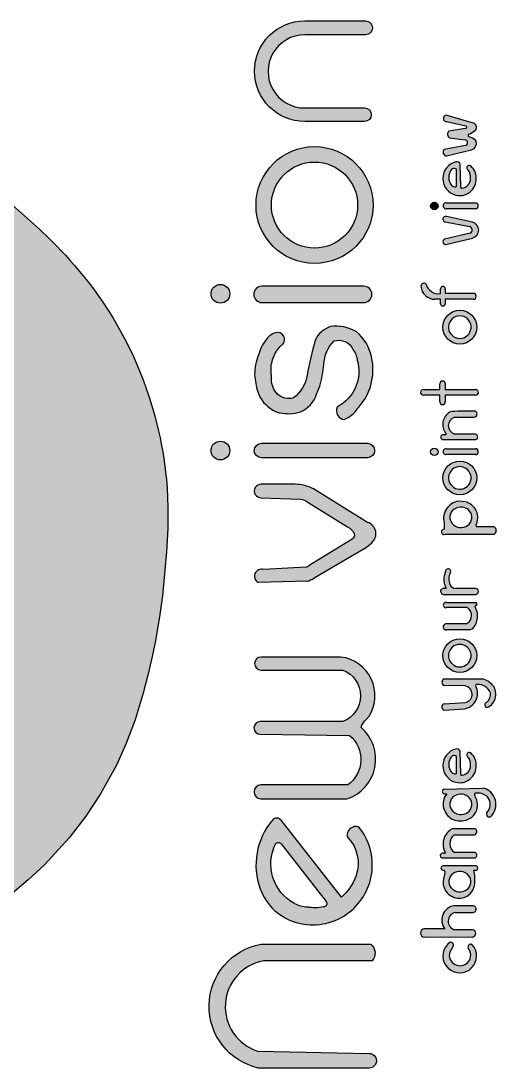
# Model space of a CAD drawing. Header units: millimetres. Extents: x -88727164121 to 1409438023, y -488056698 to 235964078476.
# Drawn here: x -975197851 to -914607252, y 2759302491 to 2892741950 of the extents above; entities that cross this region are included whole.
import ezdxf

# ---------------------------------------------------------------- set-up
doc = ezdxf.new("R2010")
doc.units = ezdxf.units.MM
doc.header["$MEASUREMENT"] = 0

# ---------------------------------------------------------------- blocks, each defined once
blk = doc.blocks.new('citata')
h = blk.add_hatch(color=1)
h.dxf.hatch_style = 1
h.set_gradient(color1=(106, 241, 234), color2=(123, 190, 224))
h.paths.add_polyline_path([(-2523979, -73858309), (896836, -73858309, 0.6599120147), (766764, -68494374), (-41696684, -68331435, 1), (-41696685, -73696560, -0.5358799039), (-39151218, -77523725), (-40895330, -84680449, 0.3940708459), (-27465401, -108592977, 0.2135091168), (-11150540, -106751416, 0.2398963298), (-1357428, -91364658, 0.0814010935)])
edge = h.paths.add_edge_path(flags=16)
edge.add_ellipse((-20319621, -88362964), major_axis=(13946354, 174204), ratio=0.9341531751, start_angle=59.604495974, end_angle=419.330027545, ccw=False)
h.paths.add_polyline_path([(-4266876, -118999892), (-28094963, -118999892, 0.564136484), (-39261816, -148595756), (-65177510, -148595756, 1.0028811706), (-65147742, -158942695), (-4389065, -158767890, 0.9971271067), (-4415221, -149676636), (-26616225, -149676636, -0.801497048), (-25917218, -127626480), (-3567869, -127626480, 1.0119015309)])
h.paths.add_polyline_path([(-27636042, -28951399), (-1279489, -28951399, 0.5572331193), (-615487, -21094263), (-29831243, -21094263, 0.4275887725), (-38371957, -52302695), (-42188721, -52302695, 1.0011614844), (-42181872, -58203042), (-968551, -58203042, 0.6375031492), (-968551, -51263954), (-26972039, -51263954, -0.5156834132)])
h.paths.add_polyline_path([(-272302, 24099772, -0.1905056277), (13765309, 20184028, -0.3893571785), (15608258, 1178046, 0.9525587143), (18649553, -5879773, 0.6100212812), (8769053, 30619295), (-40196050, 29169389, 0.8328478427), (-40052088, 23382490), (-36714717, 23382490), (-40036530, 18578856, 0.4321547126), (-26610358, -10171635, 0.0823517238), (-17515301, -10893863, 0.5953038355), (-1213522, 20359451, -0.4837201873)])
edge = h.paths.add_edge_path(flags=16)
edge.add_ellipse((-18999123, 9818661), major_axis=(13946354, 174204), ratio=0.9341531751, start_angle=59.604495974, end_angle=419.330027545, ccw=False)
h.paths.add_polyline_path([(-31903569, 69298767, -0.1019754382), (-29826847, 71333686, -0.3243246524), (-24725491, 70812063), (-24725491, 49218971, -0.1372633068), (-27009726, 48538977, -0.1088701167), (-29272992, 49460993, -0.1472911021), (-32755880, 53486809, -0.2553227113)], flags=16)
h.paths.add_polyline_path([(-19738167, 77426384, 0.3937450764), (-25296033, 80170080, 0.7906409581), (-25296033, 37940173, 0.0848355521), (-16037509, 37694466, 0.106183039), (-9349844, 40671710), (-9330569, 40680291, 0.4903457944), (-6429344, 75143859, 0.2583840191), (-9347780, 75613026, 0.6962600209), (-9680626, 69946412, -0.1794862612), (-6600470, 58850579, -0.3591685022), (-17569604, 46860784, -0.5950624998), (-19082480, 48141902)])
h.paths.add_polyline_path([(14120237, 132863887, -0.7616509547), (13732096, 139416575, 0.2768275572), (18468235, 151607953, 0.3322203295), (1676223, 162148834, 0.8288874333), (72124, 160117172, -0.5205014365), (-14830326, 131421754), (-40183794, 129778705, -0.7853089883), (-40102124, 137768962), (-12933639, 139470668, 0.808747985), (-13405182, 160347525), (-40183794, 160892521, -0.6904082732), (-40183794, 169351852), (4618242, 169351852), (8841903, 169351852), (16416473, 166185380), (19767382, 163018907, -0.545534071)])
h.paths.add_polyline_path([(1130315, 198951971, 1), (-41783373, 198951971, 1)])
h.paths.add_polyline_path([(-28045351, 186847150), (-31833581, 190367413, -11.0000676829)], flags=16)
h.paths.add_polyline_path([(-543448, 266508913), (-37388342, 266508913, 1.2004549943), (-37388342, 259928021), (-11525370, 259928021, -0.245272097), (-7723283, 256634682, -0.4880390953), (-12310893, 239161962), (-38084485, 239161962, 0.9131626126), (-38084485, 231509207), (-8166821, 231509207, 0.0950607785), (-3511505, 233915286, 0.3119790556), (-354616, 260125174, -0.8727461245), (-136787, 262498021, 0.9037376938)])
h.paths.add_polyline_path([(141597, 284432956), (-25739299, 284432956, -0.3046396993), (-32991928, 289303882, -0.2212648885), (-32280982, 304244747, 1.2709988847), (-38625991, 305834670), (-39508137, 302978768, 0.2006204976), (-37703332, 284313914), (-41025443, 284313914, 1.0231071125), (-40850826, 276845396), (141597, 276845396, 0.8483927566)])
h.paths.add_polyline_path([(1130315, 424857795, 1), (-41783373, 424857795, 1)])
h.paths.add_polyline_path([(-28045351, 412752975), (-31833581, 416273237, -11.0000676829)], flags=16)
h.paths.add_polyline_path([(-609845, 461997028), (-37721358, 461997028, 0.997974659), (-37706069, 454455531), (-609845, 454455531, 1)])
h.paths.add_polyline_path([(-331130, 473536531), (-41492666, 473536531, -1), (-41492666, 479650632), (-38945292, 479650632), (-38770207, 479644793, 0.790327783), (-38337651, 481806097, -0.4395699747), (-33570136, 508276051), (-30464816, 509151401, -0.0199581941), (-545949, 509685552, -0.6985078616), (-1896086, 501947650), (-26829844, 501936143, 0.7518174025), (-26994959, 480604472), (-380633, 480273617, -0.8201431445)])
h.paths.add_polyline_path([(-57403410, 458023432, 1), (-48000510, 458023432, 1)])
h.paths.add_polyline_path([(-45645963, 521439803), (-45645963, 530060554), (-66606006, 530060554, -1), (-66606006, 537149541), (-45645963, 537149541), (-45645963, 544614587, -1), (-38816132, 544614587), (-38816132, 537149541), (-346052, 537149541, -1), (-346052, 530060554), (-38816132, 530060554), (-38816132, 521448715, -0.9986959792)])
h.paths.add_polyline_path([(-41783373, 616504027, 1), (1130315, 616504027, 1)])
h.paths.add_polyline_path([(-28045351, 604399206), (-31833581, 607919468, -11.0000676829)], flags=16)
h.paths.add_polyline_path([(-3361252, 659667989), (-38845387, 659667989), (-38845387, 665341032, 1), (-44864031, 665341032), (-44864031, 659179524, -0.3779582573), (-63206343, 671140956, 0.7288191062), (-69659822, 668584565, 0.3950173115), (-51840371, 651903726), (-44864031, 651903726), (-44864031, 646352266, 1), (-38845387, 646352266), (-38845387, 651903726), (-3361252, 651903726, 1)])
h.paths.add_polyline_path([(-4358152, 750087964), (-37360162, 756994593, 1.0897155904), (-38811713, 750251695), (-8215095, 744612075, -0.6795941902), (-7069091, 736072806), (-39801421, 728186280, 0.7879901999), (-38116848, 721371558), (-4358152, 729716577, 0.7829038284)])
h.paths.add_polyline_path([(-609845, 774537745), (-37721358, 774537745, 0.997974659), (-37706069, 766996248), (-609845, 766996248, 1)])
h.paths.add_polyline_path([(-6429344, 821486246, 0.25838402), (-9347780, 821955412, 0.6962600194), (-9680626, 816288798, -0.1794862612), (-6600470, 805192966, -0.3591685022), (-17569604, 793203171, -0.5950624998), (-19082480, 794484288), (-19738167, 823768770, 0.3937450764), (-25296033, 826512467, 0.7906409581), (-25296033, 784282560, 0.0848355521), (-16037509, 784036852, 0.106183039), (-9349844, 787014097), (-9330569, 787022677, 0.4903457944)])
h.paths.add_polyline_path([(-27009726, 794881363, -0.1088701167), (-29272992, 795803380, -0.1472911021), (-32755880, 799829196, -0.2553227113), (-31903569, 815641153, -0.1019754382), (-29826847, 817676073, -0.3243246524), (-24725491, 817154449), (-24725491, 795561357, -0.1372633068)], flags=16)
h.paths.add_polyline_path([(-650637, 854805312), (-4098243, 856939338, 0.0222537796), (-8840742, 858390930, -0.6541523972), (-8390628, 862148915, 0.0708064783), (-1035835, 866419154, 0.4720704746), (-1604018, 875574020), (-36391928, 885687236, 1.1252828024), (-37332261, 877890188), (-12798071, 872424270, -0.97405612), (-13434951, 869164139), (-34186856, 865677306, 0.5314971765), (-33350710, 857309600), (-13521215, 854462896, -0.841987891), (-13105313, 847503582), (-40049815, 842562723, 0.6393290403), (-37290130, 834153893), (-5704358, 841950869, 0.5169282559)])
h.paths.add_polyline_path([(-4881299, -168133347, 0.6304698822), (-9827312, -172833444, -1.6745748508), (-33183246, -178024913), (-28142815, -169465223, 0.4225122249), (-32564941, -165431807), (-36140658, -168384359, 2.3042156035)])
h.paths.add_polyline_path([(-13649742, 394490524), (-22186078, 395327720, 0.4310925649), (-40352583, 367937247), (-40352583, 362957698), (-40352583, 359569184, 1.2093904472), (-39138509, 353196562), (22694525, 353196562, 0.6604338572), (22694525, 362828205), (962674, 362828205, -0.3609595739), (135240, 364342467, 0.4907639503)])
edge = h.paths.add_edge_path(flags=16)
edge.add_ellipse((-18999123, 374784105), major_axis=(13946354, 174204), ratio=0.9341531751, start_angle=59.604495974, end_angle=419.330027545, ccw=False)
h = blk.add_hatch(color=1)
h.dxf.hatch_style = 1
h.set_gradient(color1=(106, 241, 234), color2=(123, 190, 224))
h.paths.add_polyline_path([(-57403410, 770564148, 1), (-48000510, 770564148, 1)])
at = {"color": 135, "true_color": 0x4d97b3}
for p, q in [((-1604018, 875574020), (-36391928, 885687236)), ((-37332261, 877890188), (-12798071, 872424270)), ((-13434951, 869164139), (-34186856, 865677306)), ((-33350710, 857309600), (-13521215, 854462896)), ((-650637, 854805312), (-4098243, 856939338)), ((-13105313, 847503582), (-40049815, 842562723)), ((-37290130, 834153893), (-5704358, 841950869)), ((-24725491, 795561357), (-24725491, 817154449)), ((-19082480, 794484288), (-19738167, 823768770)), ((-9349844, 787014097), (-9330569, 787022677)), ((-37690779, 774537745), (-609845, 774537745)), ((-609845, 766996248), (-37706069, 766996248)), ((-38811713, 750251695), (-8215095, 744612075)), ((-4358152, 750087964), (-37360162, 756994593)), ((-7069091, 736072806), (-39801421, 728186280)), ((-38116848, 721371558), (-4358152, 729716577)), ((-44864031, 659179524), (-44864031, 665341032)), ((-38845387, 665341032), (-38845387, 659667989)), ((-38845387, 659667989), (-3361252, 659667989)), ((-44864031, 651903726), (-51840371, 651903726)), ((-44864031, 646356418), (-44864031, 651903726)), ((-3361252, 651903726), (-38845387, 651903726)), ((-38845387, 651903726), (-38845387, 646352266)), ((-28045351, 604399206), (-31833581, 607919468)), ((-66617352, 537149541), (-45645963, 537149541)), ((-45645963, 537149541), (-45645963, 544614587)), ((-38816132, 544614587), (-38816132, 537149541)), ((-38816132, 537149541), (-346052, 537149541)), ((-45645963, 530060554), (-66606006, 530060554)), ((-45645963, 521439803), (-45645963, 530060554)), ((-346052, 530060554), (-38816132, 530060554)), ((-38816132, 530060554), (-38816132, 521448715)), ((-30464816, 509151401), (-33570136, 508276051)), ((-26829658, 501936143), (-1896086, 501947650)), ((-38945292, 479650632), (-41492666, 479650632)), ((-38945292, 479650632), (-38926260, 479649997)), ((-380633, 480273617), (-26994959, 480604472)), ((-41492666, 473536531), (-331130, 473536531)), ((-609845, 454455531), (-37706069, 454455531)), ((-37690779, 461997028), (-609845, 461997028)), ((-28045351, 412752975), (-31833581, 416273237)), ((-13649742, 394490524), (-22186078, 395327720)), ((-40352583, 367937247), (-40352583, 362957698)), ((-40352583, 362957698), (-40352583, 359569184)), ((-40352583, 359569184), (-40352583, 359569184)), ((22694525, 362828205), (962674, 362828205)), ((-39138509, 353196562), (22694525, 353196562)), ((-38625991, 305834670), (-39508137, 302978768)), ((-37703332, 284313914), (-41025443, 284313914)), ((141597, 284432956), (-25739299, 284432956)), ((-40850826, 276845396), (141597, 276845396)), ((-37388342, 266508913), (-543448, 266508913)), ((-11525370, 259928021), (-37388342, 259928021)), ((-12310893, 239161962), (-38084485, 239161962)), ((-8166821, 231509207), (-38084485, 231509207)), ((-28045351, 186847150), (-31833581, 190367413)), ((-40183794, 169351852), (4618242, 169351852)), ((-13405182, 160347525), (-40183794, 160892521)), ((4618242, 169351852), (8841903, 169351852)), ((16416473, 166185380), (8841903, 169351852)), ((16416473, 166185380), (19767382, 163018907)), ((-40207008, 137762393), (-12933639, 139470668)), ((-40183794, 129778705), (-14864753, 131419523)), ((-24725491, 49218971), (-24725491, 70812063)), ((-19082480, 48141902), (-19738167, 77426384)), ((-9349844, 40671710), (-9330569, 40680291)), ((-40196050, 29169389), (8769053, 30619295)), ((-40052088, 23382490), (-36714717, 23382490)), ((-36714717, 23382490), (-40036530, 18578856)), ((-615487, -21094263), (-29831243, -21094263)), ((-27636042, -28951399), (-1279489, -28951399)), ((-38371957, -52302695), (-42188721, -52302695)), ((-968551, -51263954), (-26972039, -51263954)), ((-42181872, -58203042), (-968551, -58203042)), ((766764, -68494374), (-41696684, -68331435)), ((-39151218, -77523725), (-40895330, -84680449)), ((-2523979, -73858309), (896836, -73858309)), ((-4266876, -118999892), (-28094963, -118999892)), ((-25917218, -127626480), (-3567869, -127626480)), ((-39261816, -148595756), (-65177510, -148595756)), ((-65177510, -158942780), (-4415221, -158767965)), ((-4415221, -149676636), (-26616225, -149676636)), ((-32564941, -165431807), (-36140658, -168384359)), ((-28142815, -169465223), (-33183246, -178024913))]:
    blk.add_line(p, q, dxfattribs=at)
for centre, radius in [((-52701960, 770564148), 4701450), ((-20326529, 616504027), 21456844), ((-52701960, 458023432), 4701450), ((-20326529, 424857795), 21456844), ((-20326529, 198951971), 21456844)]:
    blk.add_circle(centre, radius, dxfattribs=at)
for centre, radius, start, end in [((-37323324, 881844337), 3954159, 76.376053885, 269.870499878), ((-30944723, 861775648), 5072904, 129.725319121, 241.687392076), ((-13159365, 870802576), 1661452, 260.452163209, 77.440315194), ((-19714790, 890121781), 30178103, 291.36743908, 308.24002656), ((-5087742, 870762743), 5940094, 313.010194559, 54.092645058), ((-13914684, 850947297), 3537549, 283.226094546, 83.613985091), ((-7794055, 860171511), 2065436, 116.618550717, 239.551509755), ((-22768664, 804414063), 55744857, 70.43194158, 75.531290497), ((-7733035, 850169100), 8464918, 283.866301166, 33.209181335), ((-36725828, 838996355), 4875230, 132.985338412, 263.353187905), ((-20290146, 805397513), 21700234, 103.337318906, 256.662681094), ((-23989072, 822158866), 4545546, 20.742693575, 106.70987676), ((-17856687, 806955036), 16515554, 148.26875348, 205.560399865), ((-25928336, 811620325), 7202115, 122.772236557, 146.062771593), ((-27635960, 813896594), 4368575, 48.223370289, 120.099997282), ((-8465900, 819060530), 3026228, 106.942515755, 246.334323434), ((-23097650, 806588854), 16556130, 355.163507168, 35.865346645), ((-8312199, 819085610), 3050933, 51.892375702, 109.842201873), ((-21226243, 805377983), 21872913, 302.946394895, 47.429708528), ((-24329583, 803599609), 9231386, 204.106498723, 237.622163319), ((-19353970, 805848216), 12770322, 278.032081133, 357.058840327), ((-26049214, 800477943), 5678405, 235.408194649, 260.261502943), ((-27082758, 799303290), 4422530, 270.946215467, 302.209276096), ((-17978400, 794254261), 1127787, 168.231189584, 291.252350248), ((-19624342, 801093553), 17429757, 281.875624864, 306.12014549), ((-37706069, 770767012), 3770764, 89.767677835, 270), ((-19947911, 811247080), 27489775, 258.781592733, 278.178025557), ((-609845, 770766996), 3770749, 270, 90), ((-38375958, 753685577), 3461420, 72.934654517, 262.767897013), ((-6876016, 739902270), 10492283, 283.884943561, 76.115056439), ((-9332595, 740115568), 4633290, 299.244050212, 76.043249403), ((-38139560, 724981515), 3610028, 117.409421446, 270.360472527), ((-66021974, 668824939), 3645780, 39.439246777, 183.780518868), ((-51840371, 669762037), 17858310, 183.780518868, 270), ((-47253544, 675559582), 16553431, 195.481729288, 278.299728482), ((-41854709, 665341032), 3009322, 0, 180), ((-3361252, 655785857), 3882131, 270, 90), ((-41854709, 646352266), 3009322, 180, 0), ((-20338690, 616490940), 14338851, 237.488621269, 216.711032783), ((-42231048, 544614587), 3414916, 0, 180), ((-66606006, 533605047), 3544493, 90, 270), ((-346052, 533605047), 3544493, 270, 90), ((-42231054, 521448715), 3414921, 180.149527252, 0), ((-23808283, 492853522), 18252347, 122.332198179, 217.247593917), ((-8817178, 134798547), 374978239, 88.736073566, 93.309547541), ((-2639211, 506064052), 4182942, 280.233266431, 59.971674265), ((-23828414, 491246436), 11103081, 105.683552991, 253.429482617), ((-41492666, 476593581), 3057050, 90, 270), ((-38810568, 480776807), 1132734, 264.137865555, 65.32315786), ((-1028169, 476900134), 3435067, 281.707684651, 79.134310075), ((-37706069, 458226295), 3770764, 89.767677835, 270), ((-609845, 458226280), 3770749, 270, 90), ((-20338690, 424844709), 14338851, 237.488621269, 216.711032783), ((-18336954, 373055192), 22602683, 99.804972561, 193.087031677), ((-18416074, 374085583), 20954225, 332.291627384, 76.852186589), ((-40354972, 356266769), 3302416, 89.958551072, 291.614229036), ((1461085, 364083748), 1350852, 168.958318386, 248.34845097), ((20638838, 358012383), 5236219, 293.115753463, 66.884246537), ((-35261019, 305807798), 3365079, 332.322642595, 179.542442654), ((-16282966, 295804850), 24307893, 162.834842634, 208.211294243), ((-16581730, 296010366), 17727705, 152.322642595, 202.228756087), ((-41023448, 280577660), 3736254, 90.030588251, 272.648111464), ((-25739299, 292267868), 7834912, 202.228756087, 270), ((-484958, 280639176), 3845171, 279.377935655, 80.622064345), ((-37992859, 263218467), 3345516, 79.589778724, 280.410221276), ((-543448, 264482852), 2026061, 281.578759946, 90), ((-16835717, 249688611), 11457939, 293.260192534, 37.316932702), ((-12779208, 254639112), 5435501, 21.53912214, 76.663142257), ((-20891749, 249303738), 23213732, 318.478351279, 27.785664067), ((-83718, 261296727), 1202466, 92.529521061, 256.980330699), ((-37736414, 235335585), 3842176, 95.197672909, 275.197672909), ((-36858047, 234981064), 4795698, 263.65140118, 264.342600092), ((-37209900, 233643431), 3436833, 267.983939629, 270), ((-12109720, 244844610), 13906093, 286.471456948, 308.192509037), ((-20338690, 198938884), 14338851, 237.488621269, 216.711032783), ((-38580729, 165122186), 4523261, 110.756960168, 249.243039832), ((-17427683, 150988013), 19737902, 277.31336061, 27.549786271), ((-15401831, 149858673), 10677201, 283.365649945, 79.222171114), ((1065937, 160981597), 1317153, 62.397338318, 221.016973459), ((3015556, 145636854), 16566210, 21.127121953, 94.637268059), ((7237421, 149759117), 18243409, 292.165107255, 46.620992172), ((5933991, 149461647), 12716678, 307.822604112, 9.716823973), ((-39167998, 133763868), 4112587, 103.128660296, 255.700123298), ((14829268, 136193725), 3404490, 108.800397011, 257.979381847), ((-20290146, 59055127), 21700234, 103.337318906, 256.662681094), ((-23989072, 75816480), 4545546, 20.742693575, 106.70987676), ((-17856687, 60612649), 16515554, 148.26875348, 205.560399865), ((-25928336, 65277939), 7202115, 122.772236557, 146.062771593), ((-27635960, 67554207), 4368575, 48.223370289, 120.099997282), ((-8465900, 72718144), 3026228, 106.942515755, 246.334323434), ((-23097650, 60246468), 16556130, 355.163507168, 35.865346645), ((-8312199, 72743224), 3050933, 51.892375702, 109.842201873), ((-21226243, 59035597), 21872913, 302.946394895, 47.429708528), ((-24329583, 57257223), 9231386, 204.106523661, 237.622163319), ((-19353970, 59505829), 12770322, 278.032081133, 357.058840327), ((-26049214, 54135556), 5678405, 235.408194649, 260.261502943), ((-27082758, 52960904), 4422530, 270.946215467, 302.209276096), ((-17978400, 47911874), 1127787, 168.231189584, 291.252350248), ((-19624342, 54751166), 17429757, 281.875624864, 306.12014549), ((-39591889, 26289178), 2942894, 101.846761284, 261.003364643), ((-19947911, 64904693), 27489775, 258.781592733, 278.178025557), ((4317492, 9827345), 21263150, 312.379086991, 77.915405803), ((-19797550, 10520059), 21784410, 158.288443959, 251.775701186), ((-17838049, 9152657), 20049118, 270.922379643, 34.753134303), ((737873, 21856985), 2459786, 114.247287464, 211.234263509), ((1794376, 4388943), 19818878, 52.841883084, 95.985584826), ((4333377, 9677100), 14119379, 322.990855894, 48.086088377), ((17300491, -2276926), 3847139, 116.09544162, 290.528078697), ((-19885187, 16890404), 27885154, 256.044167167, 274.875299032), ((-19190938, -40779034), 22376467, 118.392768531, 210.996800835), ((-3377991, -24817431), 4636098, 296.913440214, 53.42543994), ((-19363611, -39871376), 13699599, 127.145756085, 236.263384958), ((-42188721, -55252873), 2950178, 90, 270.133019042), ((-2583826, -54733498), 3827120, 294.964722179, 65.035277821), ((-41696684, -71013997), 2682562, 90, 270), ((-41696684, -76456644), 2760084, 337.25615744, 90), ((-55350151, -86170469), 54241992, 354.504961972, 13.119676224), ((-315333, -71204159), 2917853, 294.546514872, 68.231712827), ((-21365977, -89439803), 20100922, 166.303847218, 252.335662707), ((-21365977, -89439803), 20100922, 300.544494819, 354.504961972), ((-24736856, -137171566), 18479356, 100.470082065, 218.185804868), ((-21365977, -89439803), 20100922, 252.335662707, 300.544494819), ((-3866340, -123309051), 4327734, 273.954655407, 95.310386838), ((-23807202, -138729527), 11301761, 100.760143883, 255.608430358), ((-65177510, -153769268), 5173512, 90, 270), ((-4415221, -154222301), 4545665, 270, 90), ((-20393616, -182874389), 21399306, 137.380522201, 43.53962325), ((-20106945, -181720148), 13588392, 164.220226957, 40.843290963), ((-32314404, -169597982), 4173701, 1.822793015, 93.441397347), ((-6231395, -171665058), 3780971, 69.079224781, 198.000010826)]:
    blk.add_arc(centre, radius, start, end, dxfattribs=at)
for centre in [(-18999123, 374784105), (-18999123, 9818661), (-20319621, -88362964)]:
    blk.add_ellipse(centre, major_axis=(13946354, 174204), ratio=0.9341531751, start_param=1.0402947037, end_param=7.3186896331, dxfattribs=at)

msp = doc.modelspace()

# ---------------------------------------------------------------- hatches: boundary and pattern name
at = {"true_color": 0x22346e}
h = msp.add_hatch(color=159, dxfattribs=at)
h.dxf.hatch_style = 1
h.paths.add_polyline_path([(-944648404.7, 2793607421.8, -1), (-944648404.7, 2795381013.6), (-933600961.5, 2795381013.6, 0.4942380606), (-933393366.1, 2801681305.7), (-944740352.5, 2801840020.5, -1), (-944740352.5, 2803455369.6), (-934245418.5, 2803455369.6, 0.6888829971), (-934245418.5, 2810024031.3), (-944631001.7, 2810024031.3, -1), (-944631001.7, 2811679737.6), (-934481934.1, 2811679737.6, -0.546552984), (-930875413.9, 2804158699.7), (-931272529.9, 2803714505.2, 0.1381523686), (-931909512.1, 2802691385.6, -0.5843728897), (-933712915.9, 2793607421.8)])
h.paths.add_polyline_path([(-944579824.1, 2837073741.3), (-931113225.5, 2837073741.3, 1), (-931113225.5, 2838925684.7), (-944579824.1, 2838925684.7, 1)])
h.paths.add_polyline_path([(-944529108.7, 2856860573.7), (-931568315.1, 2856860573.7, 1.0001895385), (-931568708.2, 2858934815.7), (-944529108.7, 2858934815.7, 1)])
h.paths.add_polyline_path([(-945282072.5, 2869275697.5, 1), (-930390437, 2869275697.5, 1)])
h.paths.add_polyline_path([(-943322574.7, 2869275697.5, -1), (-932349934.8, 2869275697.5, -1)], flags=16)
h.paths.add_polyline_path([(-930665756.4, 2775092239.2), (-944676770.1, 2775092239.2, 0.8128600023), (-945001122.6, 2759302493.5), (-930891857.6, 2759302493.5, 0.9987527191), (-930894187.2, 2761169013), (-945089918.7, 2761468240.2, -0.7778824066), (-944325559.5, 2772970035.8), (-930512007.6, 2772970035.8, 0.4283468725)])
h.paths.add_polyline_path([(-942087705.5, 2790876143.7, 0.475484822), (-943201630.9, 2790894729.2, 0.2686395137), (-944748848.4, 2782139080.3, 0.2445088809), (-940017714.4, 2777808648.9, 0.2204046838), (-933772113.3, 2778895372.1, 0.4385314736), (-932221195.8, 2790054397.2, 0.5621330702), (-933661255.1, 2788761109, -0.2911326629), (-932590494.5, 2783698938.3, -0.1237967998), (-934392041.7, 2781090855.7)])
h.paths.add_polyline_path([(-942109768.8, 2787884384.5), (-936367618.4, 2780523996.6, -0.6237269597), (-936699507.6, 2779841907.2, -0.1062753435), (-938745586.4, 2779827415.1, -0.090109323), (-940387424.2, 2780263799.1, -0.4034411426), (-942799307.7, 2787882809.3, -0.4674925895)], flags=16)
h.paths.add_polyline_path([(-939080165.9, 2892741949.5, 1), (-939080165.9, 2879932052.1), (-931464903.1, 2879932052.1, 1), (-931464903.1, 2881648140), (-939068415.8, 2881648140, -1.0016168578), (-939083483.7, 2890974957.7), (-931342700.5, 2890974957.7, 1), (-931342700.5, 2892741949.5)])
h = msp.add_hatch(color=1)
h.dxf.hatch_style = 1
h.set_gradient(color1=(88, 186, 72), color2=(34, 52, 110))
h.paths.add_polyline_path([(-959637257.8, 2807065290.7), (-959039612.1, 2809383573.8), (-958578569.7, 2811373911.2), (-958133478.2, 2813524872.1), (-957560490.6, 2816796975.9), (-957184463.2, 2819467637.6), (-956656990.5, 2825096745.1), (-956618558.9, 2825755021.2), (-956521424.2, 2828083838.7), (-956492972.7, 2829551112.2), (-956499604.5, 2830732660.5), (-956539917.7, 2832022143.7), (-956608844.3, 2833226825.9), (-956695096.2, 2834292489), (-956741509.2, 2834905581.7), (-956838321.7, 2835639795.4), (-956978707.2, 2836704461.8), (-957103521.3, 2837525540.1), (-957150816.5, 2837814012.1), (-957295817.9, 2838637886.9), (-957484326.4, 2839602028.1), (-957673897, 2840480253.2), (-958062878.6, 2842076942.1), (-958356624.8, 2843148582.1), (-958867145.5, 2844815759.7), (-959638003.3, 2847000016.1), (-960306779.6, 2848665153), (-961023355.4, 2850274912.3), (-962018689.1, 2852282192.9), (-963525691.1, 2854943138), (-964794617.6, 2856916872), (-965894889.1, 2858472873.7), (-966493145.1, 2859267120.5), (-967312899.9, 2860302713.7), (-968379781.2, 2861568449.1), (-969032528.1, 2862307654.6), (-969546632.7, 2862875067.6), (-970129330.1, 2863503081.8), (-970624777.9, 2864024893.6), (-971436312.2, 2864856445), (-972832235, 2866223214.9), (-976671976.2, 2869612777.9), (-976702429.6, 2869637699.3), (-976761707.3, 2869686097), (-976814059.7, 2869728748.9), (-976854494.5, 2869761632.7), (-976881726, 2869783750.1), (-976952766.2, 2869841340), (-977031517.8, 2869904998.2), (-977112455.2, 2869962653.1), (-977232077.5, 2870066252.7), (-977284071.6, 2870107855.1), (-977434195, 2870227510.7), (-977522629.1, 2870297675.9), (-977632075.8, 2870384184.8), (-977833137.9, 2870542168.4), (-977970781.2, 2870649623.8), (-978165066.4, 2870800341.1), (-978369651, 2870957846.2), (-978520013.1, 2871072826.7), (-978630062.9, 2871156564.7), (-978836245.1, 2871312510.1), (-978866987.7, 2871335657.6), (-978898736.6, 2871359534.5), (-978951183.8, 2871398914.5), (-979085568.1, 2871499459.6), (-979614721.7, 2871890416.3), (-979881246, 2872084380.4), (-980289530.9, 2872377734.7), (-980653179, 2872635220.7), (-980930175, 2872828983.1), (-981638256.4, 2873315141), (-982209929.9, 2873698220.5), (-982839027.6, 2874110266.9), (-983083123.3, 2874259050.9), (-983404426.3, 2874450628), (-984258408.7, 2874936904.2), (-984889573.3, 2875275633.7), (-985114881.2, 2875392426.9), (-985930966.1, 2875797814), (-987525909.9, 2876513493.9), (-988224384, 2876796417.2), (-989298176.6, 2877196705), (-990591163.7, 2877624905.3), (-992022418, 2878032955.6), (-993051359.7, 2878284894.2), (-995434051.8, 2878739877.6), (-997542733.5, 2878997378.4), (-998043893.9, 2879038935.1), (-999297778.8, 2879190015.2), (-999565112.3, 2879206615.4), (-1000251012.7, 2879224414.7), (-1001053386.6, 2879200051.1), (-1002093644.7, 2879294689.4), (-1004847207.5, 2879451538.1), (-1005886722.5, 2879461870.7, 0.072611493), (-1000592446.8, 2872360076.2, -0.0371583413), (-994173486.6, 2864911548.1, -0.0018721971), (-989230626.6, 2858178563.2, -0.2003702376), (-984906929.5, 2840041060.4, -0.1400664373), (-992895361.1, 2823064140.4, 0.0048898673), (-1001967048.2, 2812474608, 0.047822713), (-1005867205.1, 2806810287.8, -0.2722873756), (-1006935698.1, 2806181818.6), (-1009773590.1, 2810840059.6, 0.0653190041), (-1016319624.7, 2818754999.1, -0.0122504786), (-1020012919.6, 2822960190.7, -0.0310132149), (-1024249915.5, 2828385043.6, -0.2627581961), (-1027088412.6, 2852317594.9, -0.0168525099), (-1025619638.3, 2856137134.4, -0.0310577323), (-1025007394.1, 2857038175.1), (-1023284798.9, 2860393449.9), (-1007979357, 2879441421.9), (-1012417964, 2879185952.8), (-1016982453.3, 2878526268.4), (-1018352954, 2878252738.2), (-1020504960.7, 2877718159.9), (-1022955431.4, 2876923731.5), (-1024949835.2, 2876131672), (-1027550103.7, 2874885918.7), (-1029876339.9, 2873545077.1), (-1031870968.4, 2872202486), (-1033523759.2, 2870936185.4), (-1035006425.5, 2869664590.8), (-1036550730.7, 2868182449.5), (-1037847915, 2866791953.2), (-1039205640.3, 2865166049.2), (-1040336386.3, 2863650388.9), (-1041328349.4, 2862171368.9), (-1042886893.1, 2859473496.2), (-1043602199.2, 2858026883.2), (-1044654021.3, 2855540928.1), (-1045349244.5, 2853540137.4), (-1045885985.6, 2851665254.2), (-1046308913.5, 2849829423.8), (-1046656055.6, 2847844501.1), (-1046745852.2, 2847191166.9), (-1046828972.5, 2846489559), (-1046947657.7, 2845178445.6), (-1047039278.8, 2843072323.2), (-1047006331.4, 2840836414), (-1046966153, 2839673523.3), (-1046926786.4, 2838534127.7), (-1046822916.7, 2835527803.5), (-1046762207, 2833770669.5), (-1046746978.4, 2833722589.4), (-1046737579.5, 2833679011.2), (-1046731221.9, 2833629289.2), (-1046730228.5, 2833579661.7), (-1046733585.8, 2833531748.1), (-1046742859.9, 2833476498.4), (-1046758920.9, 2833422820.8), (-1046777269.9, 2833377021.6), (-1046801875, 2833330459.7), (-1046828819.9, 2833289924.5), (-1046861413.6, 2833249858.1), (-1046897446.5, 2833213217.2), (-1046928584.2, 2833188005.5), (-1046974765.4, 2833155420), (-1047027436.3, 2833126927), (-1047092727.2, 2833102370.8), (-1047142064.1, 2833090274.2), (-1047187589, 2833083463.6), (-1047237407.8, 2833080612.9), (-1047296719.5, 2833083807.9), (-1049040509.5, 2834193610.4), (-1053667296.4, 2837138242.2), (-1056120365.3, 2838716900.8), (-1059581939, 2841271450), (-1061633144, 2842869842.3), (-1063156799.2, 2844100096.6), (-1069062956.4, 2849242877.2), (-1072687035.1, 2852723539.6), (-1077799599.7, 2858121075.5), (-1080731312.6, 2861510862), (-1081673606.1, 2862651555.7), (-1082843142.9, 2864104514.4), (-1083209217.1, 2864599265.9), (-1083406828.4, 2864822934.3), (-1083756975.6, 2865164206.6), (-1083988781.7, 2865358495.4), (-1084259848.5, 2865559044.5), (-1084542426.8, 2865741432.2), (-1084908519, 2865942254.8), (-1085225997.3, 2866087508.9), (-1085392339.9, 2866153765.8), (-1085849463.5, 2866303483.8), (-1086123786.6, 2866371822.3), (-1086471006.4, 2866436406.8), (-1086785674.7, 2866474481), (-1087177153.9, 2866495342.5), (-1087664627.4, 2866480655.4), (-1088204959.9, 2866411133.1), (-1088617969.9, 2866318911.1), (-1088983638.4, 2866207394.4), (-1089458309.2, 2866017431.5), (-1089632343.1, 2865933917.7), (-1089829393.3, 2865829616.5), (-1090044935.9, 2865702853.4), (-1090162881, 2865627490.4), (-1090237854.1, 2865577249.6), (-1090322149.5, 2865518500.6), (-1090354325.3, 2865495425.2), (-1090411425.9, 2865453563.4), (-1090523532.4, 2865367863.5), (-1090604034.2, 2865303318.5), (-1090681694.8, 2865238542.9), (-1090850327.6, 2865088803.1), (-1091153467.2, 2864783944.1), (-1091397652.1, 2864497648.5), (-1091594701.1, 2864232569.6), (-1091745708.5, 2864003043.9), (-1091821937.3, 2863876417.3), (-1091935281.5, 2863671733.7), (-1092024427.6, 2863493914.8), (-1092152027, 2863205047.6), (-1092191153.2, 2863105920.6), (-1092254034.8, 2862932792.2), (-1092314126.4, 2862746750.4), (-1092357557.5, 2862595120.7), (-1092397633.9, 2862437239.5), (-1092428966.5, 2862296813.3), (-1092456914, 2862153066.8), (-1092492434.6, 2861928064.7), (-1092508615.2, 2861796582.4), (-1092537887.9, 2861382365.3), (-1092536782.8, 2861020730.4), (-1092502553.6, 2860586234.1), (-1092467428.3, 2860342670.7), (-1092376837.3, 2859913626.3), (-1092173352.1, 2859182723.9), (-1091988806, 2858532459.7), (-1091775939.7, 2857834938.8), (-1091188138.7, 2856128173.7), (-1090597082.8, 2854645279.4), (-1089959639.5, 2853230601.6), (-1088869237.6, 2851127065.6), (-1087040102.5, 2848207218.3), (-1085369000, 2845993897.5), (-1083543946.3, 2843920638.6), (-1081976879.1, 2842140452), (-1079755187, 2839616612.3), (-1077750975.7, 2837391507.4), (-1073890848, 2833710035.3), (-1071489330.5, 2831604090.4), (-1068188938.8, 2828916545.2), (-1063673692.8, 2825589293.2), (-1060249048.9, 2823323336.9), (-1056915848, 2821418646.8), (-1055640610, 2820748945.8), (-1054119832.6, 2819782543.3), (-1051856789.8, 2818344456.3), (-1050903588.8, 2817738729.4), (-1049980739.3, 2817152289.8), (-1049779638.4, 2817024497), (-1049347601.2, 2816746264.8), (-1048632169.2, 2816264040), (-1048408435.4, 2816107515.8), (-1048097569.6, 2815885361.5), (-1048036951.5, 2815841398.7), (-1047948104.8, 2815776579.2), (-1047904770.2, 2815747509.9), (-1047856254.3, 2815703817.3), (-1047791047.4, 2815631682.3), (-1047710669.8, 2815523546.5), (-1047643946.9, 2815409393.4), (-1047588256.9, 2815283891.2), (-1047559308, 2815197492.3), (-1047525113.5, 2815045537.8), (-1047514184.7, 2814954131.4), (-1047510380.2, 2814876179.5), (-1047513006.4, 2814773944.6), (-1047520268.5, 2814700397.6), (-1047540561.2, 2814586702.7), (-1047556743.3, 2814523642.6), (-1047575990.4, 2814462413.7), (-1047609335.9, 2814376240.7), (-1047650499.3, 2814290304.9), (-1047713919.6, 2814183835.7), (-1047767741.5, 2814109443.6), (-1047832398.1, 2814033517.5), (-1047885995.3, 2813979133), (-1047936785.1, 2813933409.6), (-1047981719.5, 2813897008.5), (-1048054312.1, 2813845166.3), (-1048171116.4, 2813777120.1), (-1048251233.4, 2813739871.9), (-1048301045.8, 2813720172.2), (-1048356525.3, 2813701152), (-1048416826.2, 2813683281.7), (-1048535934.8, 2813657427.7), (-1048737729.5, 2813644968.8), (-1048930481.3, 2813621651.1), (-1049155012.8, 2813601051.1), (-1049439816, 2813584994.2), (-1049866141.7, 2813581876.8), (-1049994306.5, 2813585835.7), (-1050908783.4, 2813680417), (-1051642486, 2813843089), (-1052163559.7, 2814008634.7), (-1054628850.1, 2815133152.9), (-1056465711.2, 2815995920.6), (-1059521872.6, 2817431389.6), (-1063484938.6, 2819297198.9), (-1065319665.8, 2820221004.9), (-1066794709, 2821018870.7), (-1068390315.9, 2821940000.7), (-1069459536.3, 2822592502.2), (-1071520016.5, 2823934109.4), (-1074803002.9, 2826320194.5), (-1077853467.1, 2828846336), (-1078462179.7, 2829390291.3), (-1079203369.9, 2830072023.1), (-1080880211.7, 2831679452.4), (-1081636818.9, 2832407154.8), (-1087924575.6, 2838353665), (-1088543149.5, 2838929090.4), (-1089360527.2, 2839686865.6), (-1090003964.8, 2840281322.4), (-1090291579.1, 2840533851.5), (-1090442455.3, 2840656733.1), (-1090521289.9, 2840718498), (-1090651399.7, 2840816934.7), (-1090701181.8, 2840853480.9), (-1090754558.5, 2840891997.5), (-1091032331.5, 2841081734.9), (-1091483687.8, 2841354653.9), (-1091936148.7, 2841588665.2), (-1092393128.9, 2841788705.3), (-1092798968.8, 2841938163.1), (-1093377701.9, 2842108592.1), (-1094011120.4, 2842241051.3), (-1094465874.7, 2842302898.1), (-1094903166.6, 2842336891.6), (-1095575119.2, 2842341134), (-1096662504, 2842224303.5), (-1097021623.6, 2842151219.9), (-1097379532.6, 2842060604.8), (-1097525681.3, 2842003922.8), (-1097820799.4, 2841864695.4), (-1098179932.4, 2841644278.6), (-1098306903, 2841550648.2), (-1098556589.3, 2841337476.7), (-1098713584.5, 2841179841.5), (-1098845610, 2841029747.7), (-1098967910.2, 2840873138.8), (-1099167565.1, 2840568720.8), (-1099307916.5, 2840300938.4), (-1099430343.5, 2840004253.8), (-1099471544, 2839882143), (-1099531776.8, 2839667732.2), (-1099569102.3, 2839497331.1), (-1099594898.8, 2839344639.4), (-1099624186.2, 2839060819.7), (-1099630373.2, 2838820396), (-1099627232.9, 2838703013.9), (-1099593956.8, 2838394408.4), (-1099528908.4, 2837891911.7), (-1099390305.4, 2837054876), (-1099082868.5, 2835696584.3), (-1098622161.1, 2834205528.8), (-1098067551.1, 2832814903.9), (-1096279501.4, 2830062561.1), (-1094883384.1, 2827913519.4), (-1093549654.3, 2825860510.6), (-1092426461.2, 2824607472.8), (-1090539223.5, 2822719159.5), (-1087628525, 2819981870.5), (-1085446677.7, 2817953398.7), (-1083263232.2, 2816098999.1), (-1081858446.7, 2815003772.4), (-1080693847.9, 2814149066.1), (-1079096625, 2813050191.1), (-1072718281.4, 2808524582.7), (-1069260171.4, 2806440626.7), (-1063707345.1, 2803386141.8), (-1061267720, 2802151768.1), (-1060496705.4, 2801774795.2), (-1058315086.5, 2800741561.1), (-1056837445, 2800069307.3), (-1055296073.4, 2799338112.7), (-1054590603.9, 2799010856.9), (-1054167487.6, 2798824394.2), (-1053373600.9, 2798493831.8), (-1052438051.9, 2798135649.5), (-1052104184.4, 2798015825.7), (-1051848522.5, 2797914733.5), (-1051727348.6, 2797854072.6), (-1051594528.9, 2797776997.4), (-1051421755.4, 2797657946.7), (-1051300705.4, 2797559784.4), (-1051195401.1, 2797462626), (-1051083522.6, 2797345011.6), (-1051025118.3, 2797276591.2), (-1050957100.5, 2797189643.5), (-1050902710.4, 2797113511), (-1050840794, 2797018203.6), (-1050799564, 2796948574.7), (-1050735863.7, 2796828685.4), (-1050709996.4, 2796683628.9), (-1050702400.9, 2796600069.6), (-1050700407.7, 2796530323.7), (-1050701403.1, 2796455254.9), (-1050704936.4, 2796401075.3), (-1050709976.9, 2796351047.4), (-1050717677.7, 2796297127), (-1050727406.7, 2796242975.6), (-1050736966.7, 2796198926.6), (-1050748174.8, 2796153766.7), (-1050761937.9, 2796105864.5), (-1050785313.7, 2796035943.5), (-1050813579, 2795966197.5), (-1050845400.8, 2795897420.6), (-1050871291.8, 2795847771.4), (-1050908333.6, 2795784149.1), (-1050951601.5, 2795718389.4), (-1050997195.3, 2795656862.5), (-1051041400.8, 2795603322.2), (-1051109955.1, 2795529912.2), (-1051165221.9, 2795477780.3), (-1051242944.3, 2795413286.7), (-1051322959.9, 2795356039.3), (-1051416993, 2795298884.4), (-1051550403.9, 2795233896.9), (-1053126256.7, 2795039004.7), (-1055116259.7, 2795199566.8), (-1055857477.3, 2795316596.2), (-1057076376.8, 2795578820.4), (-1058101095.2, 2795939986.3), (-1060537824.5, 2796798820.9), (-1064762752.9, 2798287913), (-1066449982.3, 2798882583.4), (-1066934371.6, 2799053308.3), (-1067101893.2, 2799122283.4), (-1068071404.1, 2799533959.6), (-1068631616.7, 2799781686), (-1069537032.3, 2800197632.1), (-1071829795.3, 2801340011.4), (-1076130421.2, 2803855670.4), (-1078702764, 2805620301.8), (-1080108628.2, 2806677132.8), (-1083513587.8, 2809079330.5), (-1086350513.3, 2811064857.5), (-1089137873.3, 2813001704.3), (-1089821579.8, 2813474683.2), (-1090210953.5, 2813707752.5), (-1090503224.9, 2813833519.5), (-1090777156.7, 2813920538.2), (-1091004085.2, 2813971942.6), (-1091315752.5, 2814013807.8), (-1091567670.5, 2814024172), (-1091795321.9, 2814015711), (-1092068943.5, 2813982928), (-1092426607.9, 2813901432.6), (-1092878737.2, 2813729803.6), (-1093120222.7, 2813602151.7), (-1093230891.4, 2813533993.2), (-1093360384.6, 2813445636.4), (-1093709968.5, 2813151877.3), (-1093846387.2, 2813009870.4), (-1093988574.6, 2812840064.1), (-1094107181.4, 2812676731.4), (-1094197171.3, 2812535675.9), (-1094227007.1, 2812484869.4), (-1094411810, 2812104631.4), (-1094463925.5, 2811965858.9), (-1094513116, 2811811594.2), (-1094565922.3, 2811602227.3), (-1094603389.3, 2811392999.8), (-1094626411.3, 2811179797.4), (-1094634341.5, 2810927268.7), (-1094624532.9, 2810710435.1), (-1094602759.4, 2810517340.3), (-1094486665.7, 2810016692.2), (-1094357438.9, 2809409325.4), (-1094110201.8, 2808519273.9), (-1093700504.9, 2807412286.3), (-1093271221.2, 2806503322.9), (-1092607310.7, 2805377957.2), (-1091870479.3, 2804309534.8), (-1090997591.1, 2803171296.8), (-1088773042.8, 2800739600.9), (-1088012203.3, 2800097135.2), (-1086961268.3, 2799143395.1), (-1085586259, 2797764720.2), (-1080848838.2, 2793985550.5), (-1080305143.2, 2793579129.2), (-1079397990.5, 2792935398.3), (-1078216183.6, 2792157366.9), (-1070836050.2, 2787503031.2), (-1063437664.5, 2783629559.2), (-1055835360, 2780173425.6), (-1045344389.6, 2776275591.9), (-1037621809.9, 2774016325.7), (-1026005033.6, 2771549532.4), (-1021114662.6, 2770959675.1), (-1017591095.6, 2770704179), (-1015414127.2, 2770616597.4), (-1013520959.8, 2770583898.6), (-1012222152.9, 2770487216.4), (-1009894897.2, 2770419633), (-1008711807.4, 2770437087.8), (-1006686803.6, 2770548154.7), (-1004916965.9, 2770729779), (-1003156762.8, 2770989749), (-1002179856.1, 2771168729.1), (-999945814.1, 2771673334), (-996929316.6, 2772149951.7), (-994506656.5, 2772678029.7), (-991514344.8, 2773516130.8), (-989861690.9, 2774070875.5), (-988598043, 2774541044.7), (-987129894.2, 2775139220.9), (-985364579.4, 2775935525.8), (-983989636, 2776616873.2), (-983083199.6, 2777096714.1), (-982513306.6, 2777411319.8), (-981913416.2, 2777753560), (-980521135.4, 2778593233.2), (-978753711.1, 2779755851.9), (-976634024.5, 2781306099), (-974262170.1, 2783268309.4), (-972195633.5, 2785205170.6), (-969060818.3, 2788642221.8), (-966933171.8, 2791417031.6), (-965074104.6, 2794241208.9), (-963059131, 2797903182.7), (-961841330.3, 2800568275), (-960652782.9, 2803698279.1)])
h = msp.add_hatch(color=159, dxfattribs=at)
h.dxf.hatch_style = 1
h.paths.add_polyline_path([(-948623849.3, 2837994306.1, 1), (-951006718.3, 2837994306.1, 1)])
h.paths.add_polyline_path([(-948623849.3, 2857970164.1, 1), (-951006718.3, 2857970164.1, 1)])
h = msp.add_hatch(color=159, dxfattribs=at)
h.dxf.hatch_style = 1
h.paths.add_polyline_path([(-938789288.2, 2847599639.7, -0.0206295514), (-937767214, 2852023434.6, -0.212703782), (-935782731.9, 2853783782, -0.1725242622), (-932529051.9, 2853148592.6, -0.1711381161), (-930585972.9, 2849943690.6, -0.130646369), (-930686210.8, 2846285182.2, -0.1101753926), (-931822245.4, 2844043858.2, -0.0569636946), (-932325787.9, 2843387031.1, -0.1439852379), (-934048286.1, 2841933186.2, -0.5041513164), (-934952675, 2843541252.7, 0.3571886071), (-932392669.8, 2849533172.4, 0.119455671), (-932961736.4, 2850913441.9, 0.3738031696), (-935315962.2, 2851965041.1, 0.2048828446), (-936638627.2, 2848964792.1, -0.0239560301), (-937147259.3, 2846187066), (-937569964.7, 2845180533.3, -0.2144920756), (-939628028.3, 2842942542.1, -0.0869765575), (-940991730.7, 2842676261.3, -0.018697259), (-942222376.5, 2842792768.2, -0.0693409633), (-942688035.3, 2842942542.1, -0.0149549888), (-943130475.6, 2843149414, -0.1821221029), (-945066309.9, 2845478588.7, -0.0534914962), (-945458215.5, 2847653608.4, -0.0954732118), (-944961875.6, 2850174008.3, -0.1109109288), (-944066029.2, 2852016068.7, -0.197803659), (-942772140.9, 2853006858.6, -0.7542585296), (-941863127.3, 2851558910.6, -0.0185881766), (-942204689.4, 2851256361.1), (-942569653.6, 2850806289.9, 0.0781678999), (-942720319.7, 2850571046.4, 0.0842053912), (-943336869.8, 2848936820.9, 0.0257339588), (-943303259.2, 2847073336.7, 0.1971823496), (-942545418, 2845195987.3, 0.2711713592), (-940526824.1, 2844710124.7, 0.1986703973)])
h = msp.add_hatch(color=159, dxfattribs=at)
h.dxf.hatch_style = 1
h.paths.add_polyline_path([(-933036846.8, 2826702991.6, 0.3046355915), (-932785149.4, 2827397160.3, 0.1639843604), (-933619557.5, 2828274425.7), (-938763297.6, 2831440209.3, 0.1116139289), (-939610132.9, 2831818590.8), (-944612733.7, 2831979485.9, -1.0365042519), (-944612733.7, 2833697288.3), (-940315828.9, 2833697288.3, -0.1153101001), (-937979190.9, 2833118456.1), (-931079051.8, 2828846555.2, -0.5859247426), (-930545859.2, 2826252901.2), (-931423644.5, 2825493006.2), (-937868900.2, 2821741502.5, -0.0988455405), (-938830380.9, 2821350736.9), (-945010322.2, 2821159913.6, -0.8900298369), (-944314794.1, 2822851236.4), (-938887103.2, 2823127930.4, 0.0474660498), (-938514015.9, 2823355922.1)])

# ---------------------------------------------------------------- linework, layer by layer
at = {"color": 159, "true_color": 0x22346e}
for p, q in [((-942569653.6, 2850806289.9), (-942204689.4, 2851256361.1)), ((-931423644.5, 2825493006.2), (-937868900.2, 2821741502.5)), ((-938830380.9, 2821350736.9), (-945010322.2, 2821159913.6))]:
    msp.add_line(p, q, dxfattribs=at)
for points in [[(-939068415.8, 2881648140), (-931464903.1, 2881648140, -1), (-931464903.1, 2879932052.1), (-939080165.9, 2879932052.1, -1), (-939080165.9, 2892741949.5), (-931342700.5, 2892741949.5, -1), (-931342700.5, 2890974957.7), (-939083483.7, 2890974957.7, 1.0016168578), (-939068415.8, 2881648140, 0.9967741061)], [(-931567922, 2858934815.7), (-944529108.7, 2858934815.7, 1), (-944529108.7, 2856860573.7), (-931568315.1, 2856860573.7, 0.9998104974), (-931567922, 2858934815.7, -5276.4716989937)], [(-941863127.3, 2851558910.6, 0.7542585296), (-942772140.9, 2853006858.6, 0.197803659), (-944066029.2, 2852016068.7, 0.1109109288), (-944961875.6, 2850174008.3, 0.0954732118), (-945458215.5, 2847653608.4, 0.0534914962), (-945066309.9, 2845478588.7, 0.1821221029), (-943130475.6, 2843149414, 0.0149549888), (-942688035.3, 2842942542.1, 0.0693409633), (-942222376.5, 2842792768.2, 0.018697259), (-940991730.7, 2842676261.3, 0.0869765575), (-939628028.3, 2842942542.1, 0.2144920756), (-937569964.7, 2845180533.3), (-937147259.3, 2846187066, 0.0239560301), (-936638627.2, 2848964792.1, -0.2048828446), (-935315962.2, 2851965041.1, -0.3738031696), (-932961736.4, 2850913441.9, -0.119455671), (-932392669.8, 2849533172.4, -0.3571886071), (-934952675, 2843541252.7)], [(-930585972.9, 2849943690.6), (-930585972.9, 2849943690.6, 0.1711381161), (-932529051.9, 2853148592.6, 0.1725242622), (-935782731.9, 2853783782, 0.2090613781), (-937748139.8, 2852064698.7, 0.0224391831), (-938789288.2, 2847599639.7, -0.1986703973), (-940526824.1, 2844710124.7, -0.2711713592), (-942545418, 2845195987.3, -0.1971823496), (-943303259.2, 2847073336.7, -0.0257339588), (-943336869.8, 2848936820.9, -0.0842053912), (-942720319.7, 2850571046.4, -0.0781678999), (-942569653.6, 2850806289.9)], [(-934952675, 2843541252.7, 0.5041513164), (-934048286.1, 2841933186.2, 0.1439852379), (-932325787.9, 2843387031.1, 0.0569636946), (-931822245.4, 2844043858.2, 0.1101753926), (-930686210.8, 2846285182.2)], [(-931117876.1, 2837073741.3), (-944579824.1, 2837073741.3, -1), (-944579824.1, 2838925684.7, 1)], [(-944579824.1, 2838925684.7), (-931113225.5, 2838925684.7, -1), (-931113225.5, 2837073741.3, -1)], [(-931423644.5, 2825493006.2), (-930545859.2, 2826252901.1, 0.5859247497), (-931079051.8, 2828846555.2), (-937979190.9, 2833118456.1, 0.1153101001), (-940315828.9, 2833697288.3), (-944612733.7, 2833697288.3, 1.0365042519), (-944612733.7, 2831979485.9), (-939610132.9, 2831818590.8, -0.1116139289), (-938763297.6, 2831440209.3), (-933619557.5, 2828274425.7, -0.1639843604), (-932785149.4, 2827397160.3, -0.3046355915), (-933036846.8, 2826702991.6), (-938514015.9, 2823355922.1)], [(-931909512.1, 2802691385.6, -0.1381523686), (-931272529.9, 2803714505.2), (-930875413.9, 2804158699.7, 0.546552984), (-934481934.1, 2811679737.6), (-944631001.7, 2811679737.6, 1), (-944631001.7, 2810024031.3), (-934245418.5, 2810024031.3, -0.6888829971), (-934245418.5, 2803455369.6), (-944740352.5, 2803455369.6, 1), (-944740352.5, 2801840020.5), (-933393366.1, 2801681305.7, -0.4942380606), (-933600961.5, 2795381013.6), (-944648404.7, 2795381013.6, 1), (-944648404.7, 2793607421.8)], [(-944610036, 2793607421.8), (-933712915.9, 2793607421.8, 0.5843728897), (-931909512.1, 2802691385.6, -16.5894978121)], [(-944610036, 2793607421.8), (-933712915.9, 2793607421.8, 1)], [(-934392041.7, 2781090855.7), (-942087705.5, 2790876143.7, 0.475484822), (-943201630.9, 2790894729.2, 0.2686395137), (-944748848.4, 2782139080.3, 0.2445088809), (-940017714.4, 2777808648.9, 0.2204046838), (-933772113.3, 2778895372.1, 0.4385314736), (-932221195.8, 2790054397.2, 0.5621330702), (-933661255.1, 2788761109, -0.2911326629), (-932590494.5, 2783698938.3, -0.1237967998), (-934392041.7, 2781090855.7, -0.826821991)], [(-940387424.2, 2780263799.1, -0.4034411426), (-942799307.7, 2787882809.3, -0.4895874402), (-942089898, 2787858913.6), (-936367618.4, 2780523996.6, -0.6237269597), (-936699507.6, 2779841907.2, -0.1062753435), (-938745586.4, 2779827415.1, -0.1062753435)], [(-930896516.7, 2759302493.5), (-945001122.6, 2759302493.5, -0.8128600023), (-944676770.1, 2775092239.2), (-930665756.4, 2775092239.2, -0.4283468725), (-930512007.6, 2772970035.8), (-944325559.5, 2772970035.8, 0.7778824066), (-945089918.7, 2761468240.2), (-930894187.2, 2761169013, -1.0012488386), (-930896516.7, 2759302493.5, -0.9975069919)]]:
    msp.add_lwpolyline(points, format="xyb", dxfattribs=at)
at = {"color": 151, "true_color": 0x7bbee0}
msp.add_lwpolyline([(-976671976.2, 2869612777.9), (-972832235, 2866223214.9), (-971436312.2, 2864856445), (-970624777.9, 2864024893.6), (-970129330.1, 2863503081.8), (-969546632.7, 2862875067.6), (-969032528.1, 2862307654.6), (-968379781.2, 2861568449.1), (-967312899.9, 2860302713.7), (-966493145.1, 2859267120.5), (-965894889.1, 2858472873.7), (-964794617.6, 2856916872), (-963525691.1, 2854943138), (-962018689.1, 2852282192.9), (-961023355.4, 2850274912.3), (-960306779.6, 2848665153), (-959638003.3, 2847000016.1), (-958867145.5, 2844815759.7), (-958356624.8, 2843148582.1), (-958062878.6, 2842076942.1), (-957673897, 2840480253.2), (-957484326.4, 2839602028.1), (-957295817.9, 2838637886.9), (-957150816.5, 2837814012.1), (-957103521.3, 2837525540.1), (-956978707.2, 2836704461.8), (-956838321.7, 2835639795.4), (-956741509.2, 2834905581.7), (-956695096.2, 2834292489), (-956608844.3, 2833226825.9), (-956539917.7, 2832022143.7), (-956499604.5, 2830732660.5), (-956492972.7, 2829551112.2), (-956521424.2, 2828083838.7), (-956618558.9, 2825755021.2), (-956656990.5, 2825096745.1), (-957184463.2, 2819467637.6), (-957560490.6, 2816796975.9), (-958133478.2, 2813524872.1), (-958578569.7, 2811373911.2), (-959039612.1, 2809383573.8), (-959637257.8, 2807065290.7), (-960652782.9, 2803698279.1), (-961841330.3, 2800568275), (-963059131, 2797903182.7), (-965074104.6, 2794241208.9), (-966933171.8, 2791417031.6), (-969060818.3, 2788642221.8), (-972195633.5, 2785205170.6), (-974262170.1, 2783268309.4), (-976634024.5, 2781306099)], dxfattribs=at)
at = {"color": 159, "true_color": 0x22346e}
msp.add_lwpolyline([(-938887103.2, 2823127930.4), (-938887103.2, 2823127930.4), (-944314794.1, 2822851236.4)], dxfattribs=at)
for centre, radius in [((-937836254.8, 2869275697.5), 7445817.7), ((-937836254.8, 2869275697.5), 5486319.9), ((-949815283.8, 2857970164.1), 1191434.5), ((-949815283.8, 2837994306.1), 1191434.5)]:
    msp.add_circle(centre, radius, dxfattribs=at)
for centre, radius, start, end in [((-946101614.9, 2855999858), 6138956.9, 309.404119295, 313.663745192), ((-937517383.9, 2848302973.9), 7122949.5, 343.543928791, 13.3172306), ((-944563815.3, 2821964968.7), 920587.9, 74.305828823, 240.985984094), ((-939898668.7, 2825202520.9), 2308070.7, 295.993759515, 306.864029875), ((-939328308, 2823954135.9), 2650588.1, 280.827652016, 303.408045485), ((-938365628.8, 2784563748.4), 4751549.3, 244.817538534, 265.413442901)]:
    msp.add_arc(centre, radius, start, end, dxfattribs=at)

# ---------------------------------------------------------------- block references
at = {"color": 1, "xscale": 0.1002425434356524, "yscale": 0.1002425434356524, "zscale": 0.1002425434356524}
msp.add_blockref('citata', (-917306093.7, 2791919578.7), dxfattribs=at)

doc.saveas('drawing.dxf')
